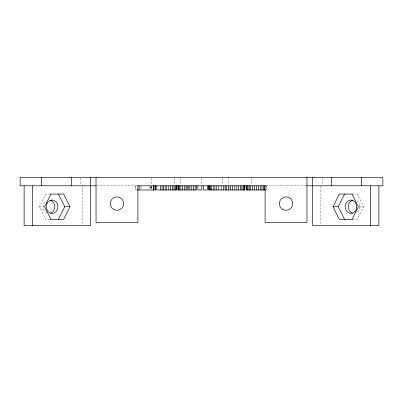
<?xml version="1.0" encoding="UTF-8"?>
<svg xmlns="http://www.w3.org/2000/svg" width="403" height="403" viewBox="0 0 403 403"><rect width="100%" height="100%" fill="white"/><g stroke="black" fill="none" stroke-linecap="round" stroke-linejoin="round"><path stroke-width="0.3" stroke-dasharray="2.02 1.51" d="M49.962 219.418L45.73 219.418L39.388 206.734L45.73 194.044L49.962 194.044M353.038 194.044L357.27 194.044L363.612 206.734L357.27 219.418L353.038 219.418M96.448 185.803L137.262 185.803M265.738 185.803L306.552 185.803M137.171 189.989L135.428 189.989L135.428 185.803M39.388 206.734L44.038 206.734M358.962 206.734L363.612 206.734M322.289 178.035L322.289 184.609M320.884 186.428L320.884 224.945M266.368 185.803L266.368 189.989L266.176 185.803M251.799 178.035L251.799 184.609M229.282 186.403L229.282 189.395M228.703 177.436L228.703 184.609M224.375 186.403L224.375 189.395M222.456 178.035L222.456 184.609M201.5 178.035L201.5 184.609M188.987 186.403L188.987 189.395M188.911 186.403L188.911 189.395M187.138 186.403L187.138 189.395M187.063 186.403L187.063 189.989M185.284 186.403L185.284 189.395M180.544 178.035L180.544 185.803M174.298 178.035L174.298 184.609M151.79 186.403L151.79 189.395M151.503 186.403L151.503 189.989M151.357 186.403L151.357 189.989M151.201 178.035L151.201 184.609M150.918 186.403L150.918 189.989M150.264 186.403L150.264 189.989M149.448 186.403L149.448 189.395M141.413 186.403L141.413 189.395M140.632 186.403L140.632 189.395M135.897 185.803L135.897 189.989M82.116 186.428L82.116 224.945M80.711 178.035L80.711 184.609M46.955 213.026A6.695 5.798 -90 0 1 43.161 207.318A6.695 5.798 -90 0 1 46.038 200.931M356.962 200.931A6.695 5.798 -90 0 1 359.839 207.318A6.695 5.798 -90 0 1 356.045 213.026"/><path stroke-width="0.6" d="M50.964 194.044L44.622 206.734L50.964 219.418M58.42 219.418L64.762 206.734L58.42 194.044M50.566 194.044L63.649 194.044L69.991 206.734L63.649 219.418L50.566 219.418M352.434 219.418L339.351 219.418L333.009 206.734L339.351 194.044L352.434 194.044M344.58 219.418L338.238 206.734L344.58 194.044M352.036 219.418L358.378 206.734L352.036 194.044M96.035 185.803L20.15 185.803L20.15 177.436L382.85 177.436L382.85 185.803L306.965 185.803M137.645 185.803L265.587 185.803M137.393 189.989L155.472 189.989L155.472 185.803M265.587 189.989L246.319 189.989L246.319 185.803M64.762 206.734L69.991 206.734M333.009 206.734L338.238 206.734M378.875 185.803L378.875 225.564L312.511 225.564L312.511 185.803M370.503 185.803L370.503 225.564M361.652 177.436L361.652 185.803M331.347 177.436L331.347 185.803M312.441 177.436L312.441 185.803M306.965 177.436L306.965 222.426L265.114 222.426L265.114 185.803M264.655 185.803L264.655 189.989M263.421 185.803L263.421 189.989M261.93 185.803L261.93 189.989M260.227 185.803L260.227 189.989M258.348 185.803L258.348 189.989M256.323 185.803L256.323 189.989M254.323 185.803L254.323 189.989M252.434 185.803L252.434 189.989M250.721 185.803L250.721 189.989M249.24 185.803L249.24 189.989M248.026 185.803L248.026 189.989M247.099 185.803L247.099 189.989M246.51 185.803L246.51 189.989M244.878 185.803L244.878 189.989L208.779 189.989L208.779 185.803M244.681 185.803L244.681 189.989M244.097 185.803L244.097 189.989M243.165 185.803L243.165 189.989M241.931 185.803L241.931 189.989M240.445 185.803L240.445 189.989M238.742 185.803L238.742 189.989M236.863 185.803L236.863 189.989M234.838 185.803L234.838 189.989M232.476 185.803L232.476 189.989M230.289 185.803L230.289 189.989M228.37 185.803L228.37 189.989M226.808 185.803L226.808 189.989M225.252 185.803L225.252 189.989M223.353 185.803L223.353 189.989M221.171 185.803L221.171 189.989M218.779 185.803L218.779 189.989M216.779 185.803L216.779 189.989M214.895 185.803L214.895 189.989M213.182 185.803L213.182 189.989M211.701 185.803L211.701 189.989M210.487 185.803L210.487 189.989M209.56 185.803L209.56 189.989M208.976 185.803L208.976 189.989M207.344 185.803L207.344 189.989L203.374 189.989L203.374 185.803M201.848 185.803L201.848 189.989L197.883 189.989L197.883 185.803M196.508 185.803L196.508 189.989L178.025 189.989L178.025 185.803M195.123 185.803L195.123 189.989M193.556 185.803L193.556 189.989M191.798 185.803L191.798 189.989M189.929 185.803L189.929 189.989M188.025 185.803L188.025 189.989M186.121 185.803L186.121 189.989M184.252 185.803L184.252 189.989M182.494 185.803L182.494 189.989M180.927 185.803L180.927 189.989M179.642 185.803L179.642 189.989M178.741 185.803L178.741 189.989M178.202 185.803L178.202 189.989M176.826 185.803L176.826 189.989L156.772 189.989L156.772 185.803M176.63 185.803L176.63 189.989M176.046 185.803L176.046 189.989M175.109 185.803L175.109 189.989M173.879 185.803L173.879 189.989M172.388 185.803L172.388 189.989M170.686 185.803L170.686 189.989M168.802 185.803L168.802 189.989M166.777 185.803L166.777 189.989M165.119 185.803L165.119 189.989M163.537 185.803L163.537 189.989M162.071 185.803L162.071 189.989M160.737 185.803L160.747 189.989M155.004 185.803L155.004 189.989M153.709 185.803L153.709 189.989M153.508 185.803L153.508 189.989M139.07 185.803L139.07 189.989M137.886 185.803L137.886 222.426L96.035 222.426L96.035 177.436M90.559 177.436L90.489 225.564L24.125 225.564L24.125 185.803M71.653 177.436L71.653 185.803M41.348 177.436L41.348 185.803M32.497 185.803L32.497 225.564M50.435 200.266A6.695 5.798 -90 0 1 54.737 206.734A6.695 5.798 -90 0 1 50.435 213.202M352.565 213.202A6.695 5.798 -90 0 1 348.263 206.734A6.695 5.798 -90 0 1 352.565 200.266M47.055 203.384A6.695 5.798 90 0 0 52.078 213.429A6.695 5.798 90 0 0 57.1 203.384A6.695 5.798 90 0 0 47.055 203.384M282.694 209.394A6.695 6.695 0 0 0 292.739 203.591A6.695 6.695 0 0 0 282.694 197.792A6.695 6.695 0 0 0 282.694 209.394M113.611 209.394A6.695 6.695 0 0 0 123.656 203.591A6.695 6.695 0 0 0 113.611 197.792A6.695 6.695 0 0 0 113.611 209.394M355.023 211.464A6.695 5.798 -90 0 0 352.424 200.266A6.695 5.798 -90 0 0 345.321 208.467A6.695 5.798 -90 0 0 355.023 211.464"/></g></svg>
